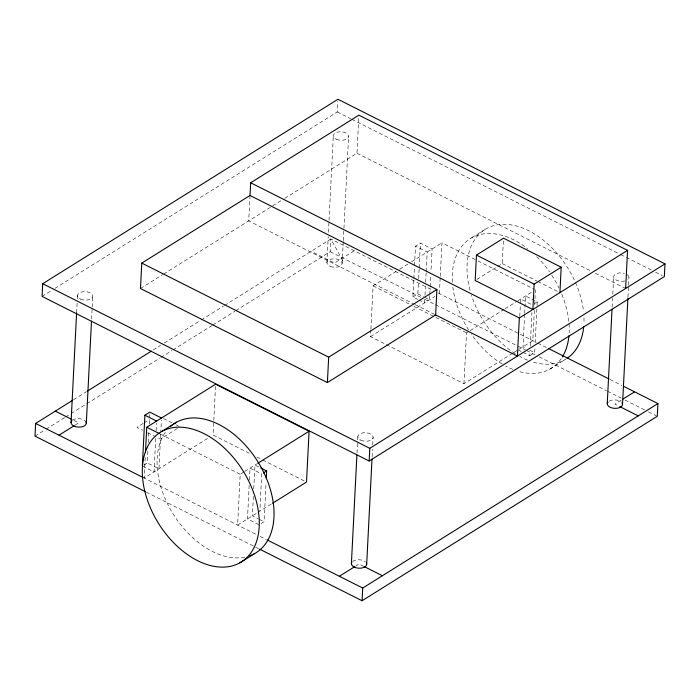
<?xml version="1.0" encoding="UTF-8"?>
<svg xmlns="http://www.w3.org/2000/svg" width="700" height="700" viewBox="0 0 700 700"><rect width="100%" height="100%" fill="white"/><g stroke="black" fill="none" stroke-linecap="round" stroke-linejoin="round"><path stroke-width="0.53" stroke-dasharray="3.5 2.62" d="M76.606 312.9L77.096 303.126M77.324 298.786L77.481 295.531M91.604 319.016L92.155 308.158M92.207 307.072L92.759 296.214M145.215 457.511L144.174 478.048L208.469 437.876M143.972 465.001L147.254 462.945L148.024 447.816M148.295 442.409L148.899 430.517M149.231 424.034L149.721 414.304M155.715 438.392L154.018 471.905L142.336 466.025M156.1 430.824L156.485 423.255M160.694 434.236L158.935 468.825L147.254 462.945M160.746 433.151L161.403 420.184M215.521 386.365L213.062 435.015L250.049 453.626M250.014 195.475L248.727 220.885L414.216 304.159M243.784 472.036L240.205 474.267L237.632 525.079L256.979 512.995M249.165 485.415L247.468 518.928L259.149 524.808L264.066 521.736L266.044 482.816M249.436 480.016L250.04 468.125L261.721 474.005L259.858 510.755M253.374 496.396L252.385 515.856L258.23 518.796M253.759 488.827L254.966 465.045L259.831 467.495M326.891 262.692L328.213 236.644M328.431 232.295L328.983 221.445M329.035 220.36L333.322 135.678M235.812 310.66L330.199 251.685L330.846 238.989L433.361 290.579M55.038 288.312L337.277 111.965L337.82 101.386M342.16 263.384L343.262 241.675M343.315 240.59L348.6 136.369M284.812 198.336L356.974 153.256L358.794 117.32M357.009 452.9L357.613 440.956M357.674 439.871L357.84 436.616M512.566 353.299L463.951 383.67L370.501 336.648L370.825 330.155M370.886 329.079L373.074 285.836L396.007 271.512M372.12 456.846L372.505 449.242M372.724 444.902L373.109 437.308M417.804 299.399L412.939 296.949L413.814 279.659M413.866 278.574L414.47 266.683M414.523 265.598L415.511 246.146L420.429 243.066L432.11 248.946L430.964 271.652M412.939 296.949L417.856 293.877L418.408 283.062M418.626 278.74L419.116 269.01M419.169 267.934L420.429 243.066M424.786 299.582L424.62 302.829L418.775 299.889M425.005 295.26L425.442 286.615M425.661 282.293L426.151 272.562M426.204 271.477L427.192 252.026L415.511 246.146M429.756 295.435L429.537 299.757L424.672 297.308M429.817 294.35L430.141 287.866M430.194 286.781L430.745 275.975M439.381 293.606L440.204 277.392M440.256 276.308L441.954 242.804L477.006 260.435M463.951 383.67L466.524 332.868L469.271 331.144M497.726 266.411L502.233 263.594L503.519 238.193M519.767 316.348L520.371 304.456M520.424 303.371L520.642 299.049L532.324 304.929M524.633 314.352L522.988 346.789L525.91 348.25M524.685 313.276L525.56 295.977L537.241 301.858L536.97 307.265M522.935 352.31L529.751 355.74L529.97 351.418M530.241 346.01L531.939 312.498M534.363 310.371L532.831 340.637L513.485 352.721M534.634 304.964L535.404 289.826M529.751 355.74L534.669 352.66L534.949 347.261M535.168 342.93L536.918 308.341M612.141 307.16L612.579 298.48M612.798 294.131L613.681 276.762M627.961 296.993L628.512 286.142M628.565 285.058L628.95 277.454M42.079 296.415L51.336 290.631M140.49 288.514L162.689 274.636M163.616 274.059L271.854 206.43M272.781 205.852L281.111 200.646M73.587 399.726L86.538 391.632M153.169 350L160.571 345.371M164.273 343.061L200.366 320.512M201.294 319.935L223.501 306.058M224.429 305.48L330.846 238.989L343.21 261.398M35 436.135L45.176 429.774M46.104 429.196L64.61 417.629M65.538 417.051L70.166 414.164M71.094 413.578L85.899 404.329M86.826 403.751L159.933 358.076M160.851 357.499L171.955 350.56M172.883 349.983L211.75 325.701M212.678 325.115L234.885 311.246M75.11 425.127L78.689 422.887L72.844 419.947M354.209 250.749L334.53 263.043L311.168 251.282M143.194 423.447L136.938 427.359L142.774 430.299M144.095 422.887L149.459 419.536M399.674 269.22L407.934 264.058M411.6 261.765L441.954 242.804M471.73 237.781L486.491 228.559M177.293 428.496L160.3 439.119L156.406 437.159M370.501 336.648L434.91 296.406M476.98 279.37L496.825 266.971M244.676 471.476L256.795 463.899M470.19 330.575L504.131 309.365M505.05 308.796L516.976 301.341M517.895 300.773L531.825 292.066M534.782 303.389L537.241 301.858M257.889 512.418L272.571 503.248M549.78 369.171L564.541 359.949M355.46 566.212L359.039 563.981L362.933 565.941M621.145 400.216L614.88 404.127L618.774 406.088M337.277 111.965L350.945 118.851M351.925 119.341L619.447 253.969M620.419 254.459L625.301 256.918M626.281 257.408L651.665 270.183M655.567 272.151L662.401 275.59M356.974 153.256L591.447 271.25M595.35 273.219L624.663 287.971M502.233 263.594L536.847 281.015M537.81 281.496L557.996 291.655M477.977 260.925L534.433 289.336M438.244 293.037L536.856 342.659M537.827 343.158L547.593 348.066M610.085 379.514L621.801 385.411M417.856 293.877L423.701 296.817M529.804 350.21L534.669 352.66M330.199 251.685L421.006 297.386M424.909 299.346L434.674 304.264M435.645 304.754L525.472 349.956M526.444 350.446L535.238 354.874M539.14 356.834L606.506 390.74M607.486 391.23L621.154 398.108M625.056 400.076L644.586 409.902M648.489 411.871L656.303 415.8M518.07 349.86L521.964 351.82M415.188 304.649L435.627 314.939M373.074 285.836L410.06 304.456M413.954 306.408L466.524 332.868M256.865 457.056L261.73 459.506M262.701 459.996L304.561 481.066M163.433 418.495L172.191 422.905M176.085 424.865L179.008 426.335M160.388 434.105L240.205 474.267M147.648 432.749L155.435 436.669M259.201 519.286L264.066 521.736M143.045 477.479L256.296 534.476M260.207 536.436L266.061 539.385M146.3 492.144L254.678 546.683M255.657 547.173L258.58 548.651M72.424 420.236A7.647 4.244 2.9 0 1 85.024 420.744M352.555 561.505A7.647 4.244 2.9 0 1 365.4 561.855M609.035 401.188A7.647 4.244 2.9 0 1 620.926 401.748M627.218 274.619A7.647 4.244 2.9 0 1 627.576 279.764M624.934 280.971A7.647 4.244 2.9 0 1 613.681 276.999A7.647 4.244 2.9 0 1 624.435 273.341M244.816 557.156A76.431 49.77 58 0 1 173.862 515.104A76.431 49.77 58 0 1 165.375 432.311M561.155 358.759A76.431 49.77 58 0 1 518.219 371.271M512.803 369.373A76.431 49.77 58 0 1 505.636 365.995M502.189 364.017A76.431 49.77 58 0 1 471.258 333.988M468.633 329.98A76.431 49.77 58 0 1 452.865 287.245M452.392 282.091A76.431 49.77 58 0 1 527.634 248.675M536.751 256.716A76.431 49.77 58 0 1 549.509 271.889M551.714 275.152A76.431 49.77 58 0 1 558.994 288.015M561.82 294.332A76.431 49.77 58 0 1 569.161 332.868M566.309 358.89A76.431 49.77 58 0 1 531.178 361.48M527.555 360.15A76.431 49.77 58 0 1 519.671 356.379M515.27 353.754A76.431 49.77 58 0 1 471.494 295.312M470.024 290.299A76.431 49.77 58 0 1 512.47 225.094A76.431 49.77 58 0 1 583.529 311.596M583.975 317.817A76.431 49.77 58 0 1 583.923 323.645M330.339 266.438A7.647 4.244 2.9 0 0 342.151 263.55A7.647 4.244 2.9 0 0 331.091 259.131A7.647 4.244 2.9 0 0 330.339 266.438M336.376 139.256A7.647 4.244 2.9 0 0 348.547 136.798A7.647 4.244 2.9 0 0 337.969 132.011A7.647 4.244 2.9 0 0 336.376 139.256M80.535 299.101A7.647 4.244 2.9 0 0 92.697 296.651A7.647 4.244 2.9 0 0 82.127 291.865A7.647 4.244 2.9 0 0 80.535 299.101M360.885 440.195A7.647 4.244 2.9 0 0 373.056 437.736A7.647 4.244 2.9 0 0 362.477 432.95A7.647 4.244 2.9 0 0 360.885 440.195"/><path stroke-width="1.05" d="M72.66 400.304L35.648 423.43L35 436.135L145.329 491.654M42.718 283.71L42.079 296.415L369.154 461.011L664.352 276.57L665 263.865L337.925 99.269L42.718 283.71L369.801 448.315L665 263.865M71.05 422.546L76.606 312.9M86.319 423.238L91.49 321.186M141.776 263.104L140.49 288.514L327.39 382.567L435.627 314.939L436.914 289.537L250.014 195.475L141.776 263.104L328.676 357.166L436.914 289.537M142.336 466.025L144.909 415.214L149.826 412.142L161.508 418.023M145.495 452.104L146.755 427.245L215.635 384.204L309.085 431.235L306.512 482.046L272.571 503.248M250.014 195.475L250.661 182.779L358.899 115.15L627.567 250.355L625.642 288.461M266.262 478.494L266.648 470.925L260.803 467.985M327.39 382.567L328.676 357.166M351.4 563.631L356.904 455.07M259.56 549.141L362.075 600.731L362.723 588.035L657.921 403.585L623.753 386.391M369.154 461.011L369.801 448.315M366.678 564.322L372.006 459.016M476.464 255.098L475.177 280.499L532.858 309.531L534.144 284.13L561.207 267.216L503.519 238.193L476.464 255.098L534.144 284.13M627.567 250.355L519.33 317.984L517.396 356.09L435.627 314.939M559.921 292.626L561.207 267.216M607.241 403.786L612.028 309.33M622.519 404.469L627.909 298.078M657.921 403.585L657.282 416.29L362.075 600.731M87.465 391.046L151.322 351.155M59.01 435.19L74.218 425.688M161.77 431.445L176.531 422.223M257.714 463.33L309.085 431.235M263.366 472.981L266.648 470.925M239.82 562.835A76.431 49.77 58 0 0 219.021 443.406A76.431 49.77 58 0 0 143.544 485.188A76.431 49.77 58 0 0 239.82 562.835L254.581 553.613M339.36 576.275L354.567 566.773M622.93 399.096L634.559 391.834M250.661 182.779L519.33 317.984M548.572 348.556L609.105 379.024M619.745 406.578L638.242 415.887M144.909 415.214L156.59 421.094M146.755 427.245L159.416 433.615M55.326 411.136L71.873 419.457M363.904 566.431L382.401 575.733M35.648 423.43L143.045 477.479M267.041 539.875L362.723 588.035M85.741 421.514A7.647 4.244 2.9 0 1 78.584 427.131A7.647 4.244 2.9 0 1 71.715 420.91M366.354 563.01A7.647 4.244 2.9 0 1 358.916 568.216A7.647 4.244 2.9 0 1 351.794 562.38M621.933 402.745A7.647 4.244 2.9 0 1 614.775 408.371A7.647 4.244 2.9 0 1 607.906 402.15M170.389 426.624A76.431 49.77 58 0 1 258.169 462.219A76.431 49.77 58 0 1 249.865 555.747M568.96 335.694A76.431 49.77 58 0 1 562.31 356.991M583.721 326.471A76.431 49.77 58 0 1 567.166 358.321"/></g></svg>
